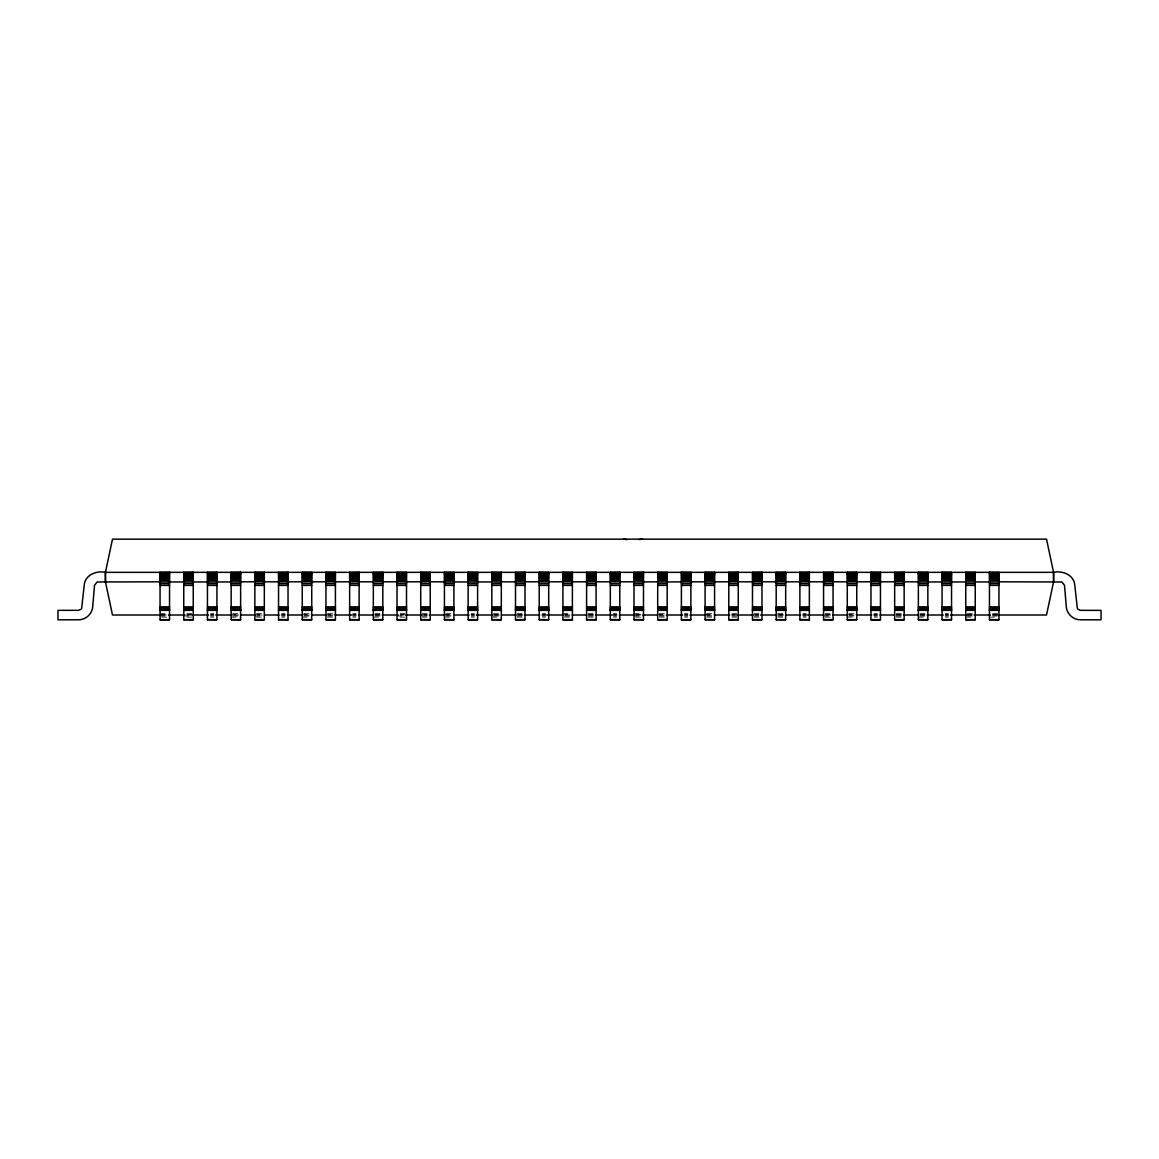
<?xml version="1.0" encoding="UTF-8"?>
<svg xmlns="http://www.w3.org/2000/svg" width="1159" height="1159" viewBox="0 0 1159 1159"><rect width="100%" height="100%" fill="white"/><g stroke="black" fill="none" stroke-linecap="round" stroke-linejoin="round"><path stroke-width="0.75" stroke-dasharray="5 3.75" d="M160.058 613.328L167.968 613.328M186.918 613.328L191.67 613.328M210.605 613.328L213.778 613.328M232.727 613.328L239.058 613.328M256.429 613.328L262.76 613.328M281.695 613.328L284.868 613.328M303.817 613.328L310.148 613.328M327.519 613.328L335.415 613.328M352.8 613.328L355.958 613.328M374.908 613.328L381.239 613.328M400.188 613.328L404.94 613.328M422.311 613.328L427.048 613.328M445.998 613.328L452.329 613.328M471.278 613.328L474.451 613.328M493.401 613.328L499.732 613.328M517.088 613.328L524.998 613.328M542.369 613.328L545.541 613.328M562.912 613.328L570.822 613.328M588.178 613.328L596.088 613.328M613.459 613.328L616.631 613.328M634.002 613.328L641.912 613.328M659.283 613.328L665.599 613.328M684.549 613.328L687.722 613.328M706.671 613.328L713.002 613.328M731.952 613.328L736.704 613.328M754.06 613.328L758.812 613.328M777.761 613.328L785.657 613.328M803.042 613.328L806.215 613.328M825.15 613.328L831.481 613.328M848.852 613.328L855.183 613.328M874.132 613.328L877.305 613.328M896.24 613.328L904.15 613.328M919.942 613.328L926.273 613.328M945.222 613.328L948.395 613.328M967.345 613.328L973.676 613.328M992.611 613.328L998.942 613.328M160.058 614.748L167.968 614.734M186.918 614.748L191.67 614.734M210.605 614.748L213.778 614.734M231.163 614.734L239.058 614.734M254.85 614.734L262.76 614.734M281.695 614.748L284.868 614.734M302.253 614.734L311.713 614.748M325.94 614.734L335.415 614.748M352.8 614.748L355.958 614.734M374.908 614.748L381.239 614.734M400.188 614.748L406.505 614.748M422.311 614.748L427.048 614.734M444.433 614.734L453.908 614.748M471.278 614.748L474.451 614.734M493.401 614.748L501.296 614.748M517.088 614.748L524.998 614.734M542.369 614.748L545.541 614.734M562.912 614.734L570.822 614.734M588.178 614.748L594.509 614.734M613.459 614.748L616.631 614.734M635.581 614.748L643.477 614.748M657.704 614.734L667.178 614.748M684.549 614.748L687.722 614.734M705.092 614.734L714.567 614.748M731.952 614.748L736.704 614.734M754.06 614.748L758.812 614.734M777.761 614.748L784.092 614.734M803.042 614.748L806.215 614.734M825.15 614.748L831.481 614.734M847.287 614.734L856.747 614.748M874.132 614.748L877.305 614.734M896.24 614.748L904.15 614.734M919.942 614.748L927.852 614.748M945.222 614.748L948.395 614.734M967.345 614.748L975.241 614.748M992.611 614.748L997.363 614.734M161.362 615.009L168.606 615.009M186.7 615.009L192.133 615.009M210.243 615.009L213.864 615.009M233.77 615.009L239.203 615.009M257.298 615.009L262.731 615.009M280.84 615.009L286.259 615.009M304.368 615.009L309.801 615.009M327.896 615.009L333.328 615.009M351.423 615.009L356.856 615.009M374.965 615.009L380.384 615.009M400.304 615.009L403.926 615.009M423.832 615.009L427.454 615.009M445.549 615.009L452.792 615.009M470.902 615.009L474.524 615.009M494.429 615.009L499.862 615.009M517.957 615.009L523.39 615.009M541.485 615.009L546.918 615.009M565.027 615.009L570.46 615.009M588.555 615.009L593.987 615.009M612.082 615.009L617.515 615.009M635.625 615.009L641.043 615.009M659.152 615.009L664.585 615.009M684.491 615.009L688.113 615.009M706.208 615.009L713.451 615.009M731.561 615.009L735.168 615.009M755.089 615.009L758.71 615.009M778.616 615.009L784.049 615.009M802.144 615.009L807.577 615.009M825.686 615.009L831.104 615.009M849.214 615.009L854.647 615.009M872.741 615.009L878.174 615.009M896.269 615.009L901.702 615.009M919.811 615.009L925.244 615.009M945.15 615.009L948.772 615.009M966.867 615.009L974.111 615.009M992.22 615.009L997.638 615.009M160.058 616.023L167.968 616.009M183.759 616.009L191.67 616.009M210.605 616.023L213.778 616.009M232.727 616.023L239.058 616.009M254.85 616.009L262.76 616.009M281.695 616.023L284.868 616.009M303.817 616.023L310.148 616.009M327.519 616.023L333.85 616.009M352.8 616.023L355.958 616.009M374.908 616.023L381.239 616.009M397.03 616.009L404.94 616.009M422.311 616.023L427.048 616.009M445.998 616.023L452.329 616.009M471.278 616.023L474.451 616.009M493.401 616.023L499.732 616.009M517.088 616.023L524.998 616.009M542.369 616.023L545.541 616.009M564.491 616.023L572.387 616.023M588.178 616.023L596.088 616.023M613.459 616.023L616.631 616.009M634.002 616.009L643.477 616.023M659.283 616.023L665.599 616.009M684.549 616.023L687.722 616.009M706.671 616.023L713.002 616.009M731.952 616.023L736.704 616.009M754.06 616.023L758.812 616.009M777.761 616.023L785.672 616.009M803.042 616.023L806.215 616.009M823.585 616.009L831.481 616.009M848.852 616.023L855.183 616.009M874.132 616.023L877.305 616.009M896.24 616.023L904.15 616.009M919.942 616.023L926.273 616.009M945.222 616.023L948.395 616.009M967.345 616.023L973.676 616.009M992.611 616.023L997.363 616.009M161.637 617.124L167.968 617.124M186.918 617.124L191.67 617.124M210.605 617.124L213.778 617.124M231.163 617.124L240.623 617.124M256.429 617.124L262.76 617.124M281.695 617.124L284.868 617.124M302.253 617.124L311.713 617.124M327.519 617.124L333.85 617.124M352.8 617.124L355.958 617.124M373.343 617.124L381.239 617.124M400.188 617.124L404.94 617.124M422.311 617.124L427.048 617.124M444.433 617.124L452.329 617.124M471.278 617.124L474.451 617.124M491.822 617.124L499.732 617.124M517.088 617.124L524.998 617.124M542.369 617.124L545.541 617.124M564.491 617.124L570.822 617.124M588.178 617.124L594.509 617.124M613.459 617.124L616.631 617.124M635.581 617.124L641.912 617.124M659.283 617.124L667.178 617.124M684.549 617.124L687.722 617.124M706.671 617.124L714.567 617.124M731.952 617.124L736.704 617.124M754.06 617.124L761.97 617.124M777.761 617.124L784.092 617.124M803.042 617.124L806.215 617.124M825.15 617.124L831.481 617.124M847.287 617.124L855.183 617.124M874.132 617.124L877.305 617.124M896.24 617.124L902.571 617.124M918.377 617.124L926.273 617.124M945.222 617.124L948.395 617.124M965.766 617.124L973.676 617.124M989.467 617.124L997.363 617.124"/><path stroke-width="1.5" d="M997.638 615.009L1046.519 615.009L1053.574 581.818L1053.574 572.343L1046.519 539.152L112.495 539.152L105.44 572.343L105.44 581.818L112.495 615.009L161.362 615.009M639.131 539.587L642.492 539.152M999.29 581.818L1061.847 581.992L1064.513 585.295L1066.294 606.736C1066.758 613.879 1073.263 619.891 1080.434 619.775L1101.036 619.819L1101.05 610.373L1080.362 610.329L1077.406 608.91L1074.799 585.396C1074.219 575.067 1062.644 570.329 1053.574 572.343L105.44 572.343C96.356 570.329 84.781 575.067 84.201 585.396L81.594 608.91L78.638 610.315L57.95 610.358L57.964 619.804L78.566 619.775C85.723 619.891 92.242 613.879 92.706 606.722L94.502 585.295L97.168 581.992L159.725 581.818M160.058 572.474L169.547 572.358M183.759 572.474L193.249 572.358M207.461 572.474L216.936 572.358M231.163 572.474L240.637 572.358M254.85 572.358L264.339 572.474M278.551 572.474L288.026 572.358M302.253 572.358L311.728 572.474M325.94 572.358L335.429 572.474M349.641 572.474L359.116 572.358M373.343 572.474L382.818 572.358M397.03 572.358L406.519 572.474M420.731 572.358L430.221 572.474M444.433 572.358L453.908 572.474M468.135 572.358L477.609 572.474M491.822 572.358L501.311 572.474M515.523 572.474L524.998 572.358M539.225 572.358L548.7 572.474M562.912 572.358L572.401 572.474M586.613 572.474L596.088 572.358M610.315 572.474L619.79 572.358M634.002 572.474L643.491 572.358M657.704 572.358L667.193 572.474M681.405 572.358L690.88 572.474M705.092 572.358L714.581 572.474M728.794 572.474L738.283 572.358M752.495 572.474L761.97 572.358M776.197 572.474L785.672 572.358M799.884 572.474L809.373 572.358M823.585 572.474L833.06 572.358M847.287 572.474L856.762 572.358M870.974 572.358L880.463 572.474M894.676 572.474L904.15 572.358M918.377 572.358L927.852 572.474M942.064 572.358L951.553 572.474M965.766 572.358L975.255 572.474M989.467 572.358L998.942 572.474M160.058 572.792L169.547 572.792M183.759 572.792L193.249 572.792M207.461 572.792L216.936 572.792M231.163 572.792L240.637 572.792M254.85 572.792L264.339 572.792M278.551 572.792L288.026 572.792M302.253 572.792L311.728 572.792M325.94 572.792L335.429 572.792M349.641 572.792L359.116 572.792M373.343 572.792L382.818 572.792M397.03 572.792L406.519 572.792M420.731 572.792L430.221 572.792M444.433 572.792L453.908 572.792M468.135 572.792L477.609 572.792M491.822 572.792L501.311 572.792M515.523 572.792L524.998 572.792M539.225 572.792L548.7 572.792M562.912 572.792L572.401 572.792M586.613 572.792L596.088 572.792M610.315 572.792L619.79 572.792M634.002 572.792L643.491 572.792M657.704 572.792L667.193 572.792M681.405 572.792L690.88 572.792M705.092 572.792L714.581 572.792M728.794 572.792L738.283 572.792M752.495 572.792L761.97 572.792M776.197 572.792L785.672 572.792M799.884 572.792L809.373 572.792M823.585 572.792L833.06 572.792M847.287 572.792L856.762 572.792M870.974 572.792L880.463 572.792M894.676 572.792L904.15 572.792M918.377 572.792L927.852 572.792M942.064 572.792L951.553 572.792M965.766 572.792L975.255 572.792M989.467 572.792L998.942 572.792M160.058 573.343L169.547 573.343M183.759 573.343L193.249 573.343M207.461 573.343L216.936 573.343M231.163 573.343L240.637 573.343M254.85 573.343L264.339 573.343M278.551 573.343L288.026 573.343M302.253 573.343L311.728 573.343M325.94 573.343L335.429 573.343M349.641 573.343L359.116 573.343M373.343 573.343L382.818 573.343M397.03 573.343L406.519 573.343M420.731 573.343L430.221 573.343M444.433 573.343L453.908 573.343M468.135 573.343L477.609 573.343M491.822 573.343L501.311 573.343M515.523 573.343L524.998 573.343M539.225 573.343L548.7 573.343M562.912 573.343L572.401 573.343M586.613 573.343L596.088 573.343M610.315 573.343L619.79 573.343M634.002 573.343L643.491 573.343M657.704 573.343L667.193 573.343M681.405 573.343L690.88 573.343M705.092 573.343L714.581 573.343M728.794 573.343L738.283 573.343M752.495 573.343L761.97 573.343M776.197 573.343L785.672 573.343M799.884 573.343L809.373 573.343M823.585 573.343L833.06 573.343M847.287 573.343L856.762 573.343M870.974 573.343L880.463 573.343M894.676 573.343L904.15 573.343M918.377 573.343L927.852 573.343M942.064 573.343L951.553 573.343M965.766 573.343L975.255 573.343M989.467 573.343L998.942 573.343M160.058 574.082L169.547 574.082M183.759 574.082L193.249 574.082M207.461 574.082L216.936 574.082M231.163 574.082L240.637 574.082M254.85 574.082L264.339 574.082M278.551 574.082L288.026 574.082M302.253 574.082L311.728 574.082M325.94 574.082L335.429 574.082M349.641 574.082L359.116 574.082M373.343 574.082L382.818 574.082M397.03 574.082L406.519 574.082M420.731 574.082L430.221 574.082M444.433 574.082L453.908 574.082M468.135 574.082L477.609 574.082M491.822 574.082L501.311 574.082M515.523 574.082L524.998 574.082M539.225 574.082L548.7 574.082M562.912 574.082L572.401 574.082M586.613 574.082L596.088 574.082M610.315 574.082L619.79 574.082M634.002 574.082L643.491 574.082M657.704 574.082L667.193 574.082M681.405 574.082L690.88 574.082M705.092 574.082L714.581 574.082M728.794 574.082L738.283 574.082M752.495 574.082L761.97 574.082M776.197 574.082L785.672 574.082M799.884 574.082L809.373 574.082M823.585 574.082L833.06 574.082M847.287 574.082L856.762 574.082M870.974 574.082L880.463 574.082M894.676 574.082L904.15 574.082M918.377 574.082L927.852 574.082M942.064 574.082L951.553 574.082M965.766 574.082L975.255 574.082M989.467 574.082L998.942 574.082M160.058 575.009L169.547 575.009M183.759 575.009L193.249 575.009M207.461 575.009L216.936 575.009M231.163 575.009L240.637 575.009M254.85 575.009L264.339 575.009M278.551 575.009L288.026 575.009M302.253 575.009L311.728 575.009M325.94 575.009L335.429 575.009M349.641 575.009L359.116 575.009M373.343 575.009L382.818 575.009M397.03 575.009L406.519 575.009M420.731 575.009L430.221 575.009M444.433 575.009L453.908 575.009M468.135 575.009L477.609 575.009M491.822 575.009L501.311 575.009M515.523 575.009L524.998 575.009M539.225 575.009L548.7 575.009M562.912 575.009L572.401 575.009M586.613 575.009L596.088 575.009M610.315 575.009L619.79 575.009M634.002 575.009L643.491 575.009M657.704 575.009L667.193 575.009M681.405 575.009L690.88 575.009M705.092 575.009L714.581 575.009M728.794 575.009L738.283 575.009M752.495 575.009L761.97 575.009M776.197 575.009L785.672 575.009M799.884 575.009L809.373 575.009M823.585 575.009L833.06 575.009M847.287 575.009L856.762 575.009M870.974 575.009L880.463 575.009M894.676 575.009L904.15 575.009M918.377 575.009L927.852 575.009M942.064 575.009L951.553 575.009M965.766 575.009L975.255 575.009M989.467 575.009L998.942 575.009M160.058 576.124L169.547 576.124M183.759 576.124L193.249 576.124M207.461 576.124L216.936 576.124M231.163 576.124L240.637 576.124M254.85 576.124L264.339 576.124M278.551 576.124L288.026 576.124M302.253 576.124L311.728 576.124M325.94 576.124L335.429 576.124M349.641 576.124L359.116 576.124M373.343 576.124L382.818 576.124M397.03 576.124L406.519 576.124M420.731 576.124L430.221 576.124M444.433 576.124L453.908 576.124M468.135 576.124L477.609 576.124M491.822 576.124L501.311 576.124M515.523 576.124L524.998 576.124M539.225 576.124L548.7 576.124M562.912 576.124L572.401 576.124M586.613 576.124L596.088 576.124M610.315 576.124L619.79 576.124M634.002 576.124L643.491 576.124M657.704 576.124L667.193 576.124M681.405 576.124L690.88 576.124M705.092 576.124L714.581 576.124M728.794 576.124L738.283 576.124M752.495 576.124L761.97 576.124M776.197 576.124L785.672 576.124M799.884 576.124L809.373 576.124M823.585 576.124L833.06 576.124M847.287 576.124L856.762 576.124M870.974 576.124L880.463 576.124M894.676 576.124L904.15 576.124M918.377 576.124L927.852 576.124M942.064 576.124L951.553 576.124M965.766 576.124L975.255 576.124M989.467 576.124L998.942 576.124M160.058 577.399L169.547 577.399M183.759 577.399L193.249 577.399M207.461 577.399L216.936 577.399M231.163 577.399L240.637 577.399M254.85 577.399L264.339 577.399M278.551 577.399L288.026 577.399M302.253 577.399L311.728 577.399M325.94 577.399L335.429 577.399M349.641 577.399L359.116 577.399M373.343 577.399L382.818 577.399M397.03 577.399L406.519 577.399M420.731 577.399L430.221 577.399M444.433 577.399L453.908 577.399M468.135 577.399L477.609 577.399M491.822 577.399L501.311 577.399M515.523 577.399L524.998 577.399M539.225 577.399L548.7 577.399M562.912 577.399L572.401 577.399M586.613 577.399L596.088 577.399M610.315 577.399L619.79 577.399M634.002 577.399L643.491 577.399M657.704 577.399L667.193 577.399M681.405 577.399L690.88 577.399M705.092 577.399L714.581 577.399M728.794 577.399L738.283 577.399M752.495 577.399L761.97 577.399M776.197 577.399L785.672 577.399M799.884 577.399L809.373 577.399M823.585 577.399L833.06 577.399M847.287 577.399L856.762 577.399M870.974 577.399L880.463 577.399M894.676 577.399L904.15 577.399M918.377 577.399L927.852 577.399M942.064 577.399L951.553 577.399M965.766 577.399L975.255 577.399M989.467 577.399L998.942 577.399M160.058 578.805L169.547 578.805M183.759 578.805L193.249 578.805M207.461 578.805L216.936 578.805M231.163 578.805L240.637 578.805M254.85 578.805L264.339 578.805M278.551 578.805L288.026 578.805M302.253 578.805L311.728 578.805M325.94 578.805L335.429 578.805M349.641 578.805L359.116 578.805M373.343 578.805L382.818 578.805M397.03 578.805L406.519 578.805M420.731 578.805L430.221 578.805M444.433 578.805L453.908 578.805M468.135 578.805L477.609 578.805M491.822 578.805L501.311 578.805M515.523 578.805L524.998 578.805M539.225 578.805L548.7 578.805M562.912 578.805L572.401 578.805M586.613 578.805L596.088 578.805M610.315 578.805L619.79 578.805M634.002 578.805L643.491 578.805M657.704 578.805L667.193 578.805M681.405 578.805L690.88 578.805M705.092 578.805L714.581 578.805M728.794 578.805L738.283 578.805M752.495 578.805L761.97 578.805M776.197 578.805L785.672 578.805M799.884 578.805L809.373 578.805M823.585 578.805L833.06 578.805M847.287 578.805L856.762 578.805M870.974 578.805L880.463 578.805M894.676 578.805L904.15 578.805M918.377 578.805L927.852 578.805M942.064 578.805L951.553 578.805M965.766 578.805L975.255 578.805M989.467 578.805L998.942 578.805M160.058 580.34L169.547 580.34M183.759 580.34L193.249 580.34M207.461 580.34L216.936 580.34M231.163 580.34L240.637 580.34M254.85 580.34L264.339 580.34M278.551 580.34L288.026 580.34M302.253 580.34L311.728 580.34M325.94 580.34L335.429 580.34M349.641 580.34L359.116 580.34M373.343 580.34L382.818 580.34M397.03 580.34L406.519 580.34M420.731 580.34L430.221 580.34M444.433 580.34L453.908 580.34M468.135 580.34L477.609 580.34M491.822 580.34L501.311 580.34M515.523 580.34L524.998 580.34M539.225 580.34L548.7 580.34M562.912 580.34L572.401 580.34M586.613 580.34L596.088 580.34M610.315 580.34L619.79 580.34M634.002 580.34L643.491 580.34M657.704 580.34L667.193 580.34M681.405 580.34L690.88 580.34M705.092 580.34L714.581 580.34M728.794 580.34L738.283 580.34M752.495 580.34L761.97 580.34M776.197 580.34L785.672 580.34M799.884 580.34L809.373 580.34M823.585 580.34L833.06 580.34M847.287 580.34L856.762 580.34M870.974 580.34L880.463 580.34M894.676 580.34L904.15 580.34M918.377 580.34L927.852 580.34M942.064 580.34L951.553 580.34M965.766 580.34L975.255 580.34M989.467 580.34L998.942 580.34M160.058 581.963L240.637 581.963M241.144 581.818L443.796 581.818M444.433 581.963L501.311 581.963M501.702 581.818L524.998 581.963M525.215 581.818L633.785 581.818M634.002 581.963L657.312 581.818M657.704 581.963L704.353 581.818M705.092 581.963L714.581 581.963M715.204 581.818L917.87 581.818M918.377 581.963L998.942 581.963M160.058 583.658L169.547 583.658M183.759 583.658L193.249 583.658M207.461 583.658L216.936 583.658M231.163 583.658L240.637 583.658M254.85 583.658L264.339 583.658M278.551 583.658L288.026 583.658M302.253 583.658L311.728 583.658M325.94 583.658L335.429 583.658M349.641 583.658L359.116 583.658M373.343 583.658L382.818 583.658M397.03 583.658L406.519 583.658M420.731 583.658L430.221 583.658M444.433 583.658L453.908 583.658M468.135 583.658L477.609 583.658M491.822 583.658L501.311 583.658M515.523 583.658L524.998 583.658M539.225 583.658L548.7 583.658M562.912 583.658L572.401 583.658M586.613 583.658L596.088 583.658M610.315 583.658L619.79 583.658M634.002 583.658L643.491 583.658M657.704 583.658L667.193 583.658M681.405 583.658L690.88 583.658M705.092 583.658L714.581 583.658M728.794 583.658L738.283 583.658M752.495 583.658L761.97 583.658M776.197 583.658L785.672 583.658M799.884 583.658L809.373 583.658M823.585 583.658L833.06 583.658M847.287 583.658L856.762 583.658M870.974 583.658L880.463 583.658M894.676 583.658L904.15 583.658M918.377 583.658L927.852 583.658M942.064 583.658L951.553 583.658M965.766 583.658L975.255 583.658M989.467 583.658L998.942 583.658M160.058 585.396L169.547 585.396M183.759 585.396L193.249 585.396M207.461 585.396L216.936 585.396M231.163 585.396L240.637 585.396M254.85 585.396L264.339 585.396M278.551 585.396L288.026 585.396M302.253 585.396L311.728 585.396M325.94 585.396L335.429 585.396M349.641 585.396L359.116 585.396M373.343 585.396L382.818 585.396M397.03 585.396L406.519 585.396M420.731 585.396L430.221 585.396M444.433 585.396L453.908 585.396M468.135 585.396L477.609 585.396M491.822 585.396L501.311 585.396M515.523 585.396L524.998 585.396M539.225 585.396L548.7 585.396M562.912 585.396L572.401 585.396M586.613 585.396L596.088 585.396M610.315 585.396L619.79 585.396M634.002 585.396L643.491 585.396M657.704 585.396L667.193 585.396M681.405 585.396L690.88 585.396M705.092 585.396L714.581 585.396M728.794 585.396L738.283 585.396M752.495 585.396L761.97 585.396M776.197 585.396L785.672 585.396M799.884 585.396L809.373 585.396M823.585 585.396L833.06 585.396M847.287 585.396L856.762 585.396M870.974 585.396L880.463 585.396M894.676 585.396L904.15 585.396M918.377 585.396L927.852 585.396M942.064 585.396L951.553 585.396M965.766 585.396L975.255 585.396M989.467 585.396L998.942 585.396M160.058 606.852L169.547 606.852M183.759 606.852L193.249 606.852M207.461 606.852L216.936 606.852M231.163 606.852L240.637 606.852M254.85 606.852L264.339 606.852M278.551 606.852L288.026 606.852M302.253 606.852L311.728 606.852M325.94 606.852L335.429 606.852M349.641 606.852L359.116 606.852M373.343 606.852L382.818 606.852M397.03 606.852L406.519 606.852M420.731 606.852L430.221 606.852M444.433 606.852L453.908 606.852M468.135 606.852L477.609 606.852M491.822 606.852L501.311 606.852M515.523 606.852L524.998 606.852M539.225 606.852L548.7 606.852M562.912 606.852L572.401 606.852M586.613 606.852L596.088 606.852M610.315 606.852L619.79 606.852M634.002 606.852L643.491 606.852M657.704 606.852L667.193 606.852M681.405 606.852L690.88 606.852M705.092 606.852L714.581 606.852M728.794 606.852L738.283 606.852M752.495 606.852L761.97 606.852M776.197 606.852L785.672 606.852M799.884 606.852L809.373 606.852M823.585 606.852L833.06 606.852M847.287 606.852L856.762 606.852M870.974 606.852L880.463 606.852M894.676 606.852L904.15 606.852M918.377 606.852L927.852 606.852M942.064 606.852L951.553 606.852M965.766 606.852L975.255 606.852M989.467 606.852L998.942 606.852M160.058 607.939L169.547 607.939M183.759 607.939L193.249 607.939M207.461 607.939L216.936 607.939M231.163 607.939L240.637 607.939M254.85 607.939L264.339 607.939M278.551 607.939L288.026 607.939M302.253 607.939L311.728 607.939M325.94 607.939L335.429 607.939M349.641 607.939L359.116 607.939M373.343 607.939L382.818 607.939M397.03 607.939L406.519 607.939M420.731 607.939L430.221 607.939M444.433 607.939L453.908 607.939M468.135 607.939L477.609 607.939M491.822 607.939L501.311 607.939M515.523 607.939L524.998 607.939M539.225 607.939L548.7 607.939M562.912 607.939L572.401 607.939M586.613 607.939L596.088 607.939M610.315 607.939L619.79 607.939M634.002 607.939L643.491 607.939M657.704 607.939L667.193 607.939M681.405 607.939L690.88 607.939M705.092 607.939L714.581 607.939M728.794 607.939L738.283 607.939M752.495 607.939L761.97 607.939M776.197 607.939L785.672 607.939M799.884 607.939L809.373 607.939M823.585 607.939L833.06 607.939M847.287 607.939L856.762 607.939M870.974 607.939L880.463 607.939M894.676 607.939L904.15 607.939M918.377 607.939L927.852 607.939M942.064 607.939L951.553 607.939M965.766 607.939L975.255 607.939M989.467 607.939L998.942 607.939M160.058 608.91L169.547 608.91M183.759 608.91L193.249 608.91M207.461 608.91L216.936 608.91M231.163 608.91L240.637 608.91M254.85 608.91L264.339 608.91M278.551 608.91L288.026 608.91M302.253 608.91L311.728 608.91M325.94 608.91L335.429 608.91M349.641 608.91L359.116 608.91M373.343 608.91L382.818 608.91M397.03 608.91L406.519 608.91M420.731 608.91L430.221 608.91M444.433 608.91L453.908 608.91M468.135 608.91L477.609 608.91M491.822 608.91L501.311 608.91M515.523 608.91L524.998 608.91M539.225 608.91L548.7 608.91M562.912 608.91L572.401 608.91M586.613 608.91L596.088 608.91M610.315 608.91L619.79 608.91M634.002 608.91L643.491 608.91M657.704 608.91L667.193 608.91M681.405 608.91L690.88 608.91M705.092 608.91L714.581 608.91M728.794 608.91L738.283 608.91M752.495 608.91L761.97 608.91M776.197 608.91L785.672 608.91M799.884 608.91L809.373 608.91M823.585 608.91L833.06 608.91M847.287 608.91L856.762 608.91M870.974 608.91L880.463 608.91M894.676 608.91L904.15 608.91M918.377 608.91L927.852 608.91M942.064 608.91L951.553 608.91M965.766 608.91L975.255 608.91M989.467 608.91L998.942 608.91M160.058 609.677L169.547 609.677M183.759 609.677L193.249 609.677M207.461 609.677L216.936 609.677M231.163 609.677L240.637 609.677M254.85 609.677L264.339 609.677M278.551 609.677L288.026 609.677M302.253 609.677L311.728 609.677M325.94 609.677L335.429 609.677M349.641 609.677L359.116 609.677M373.343 609.677L382.818 609.677M397.03 609.677L406.519 609.677M420.731 609.677L430.221 609.677M444.433 609.677L453.908 609.677M468.135 609.677L477.609 609.677M491.822 609.677L501.311 609.677M515.523 609.677L524.998 609.677M539.225 609.677L548.7 609.677M562.912 609.677L572.401 609.677M586.613 609.677L596.088 609.677M610.315 609.677L619.79 609.677M634.002 609.677L643.491 609.677M657.704 609.677L667.193 609.677M681.405 609.677L690.88 609.677M705.092 609.677L714.581 609.677M728.794 609.677L738.283 609.677M752.495 609.677L761.97 609.677M776.197 609.677L785.672 609.677M799.884 609.677L809.373 609.677M823.585 609.677L833.06 609.677M847.287 609.677L856.762 609.677M870.974 609.677L880.463 609.677M894.676 609.677L904.15 609.677M918.377 609.677L927.852 609.677M942.064 609.677L951.553 609.677M965.766 609.677L975.255 609.677M989.467 609.677L998.942 609.677M160.058 610.156L169.547 610.156M183.759 610.156L193.249 610.156M207.461 610.156L216.936 610.156M231.163 610.156L240.637 610.156M254.85 610.156L264.339 610.156M278.551 610.156L288.026 610.156M302.253 610.156L311.728 610.156M325.94 610.156L335.429 610.156M349.641 610.156L359.116 610.156M373.343 610.156L382.818 610.156M397.03 610.156L406.519 610.156M420.731 610.156L430.221 610.156M444.433 610.156L453.908 610.156M468.135 610.156L477.609 610.156M491.822 610.156L501.311 610.156M515.523 610.156L524.998 610.156M539.225 610.156L548.7 610.156M562.912 610.156L572.401 610.156M586.613 610.156L596.088 610.156M610.315 610.156L619.79 610.156M634.002 610.156L643.491 610.156M657.704 610.156L667.193 610.156M681.405 610.156L690.88 610.156M705.092 610.156L714.581 610.156M728.794 610.156L738.283 610.156M752.495 610.156L761.97 610.156M776.197 610.156L785.672 610.156M799.884 610.156L809.373 610.156M823.585 610.156L833.06 610.156M847.287 610.156L856.762 610.156M870.974 610.156L880.463 610.156M894.676 610.156L904.15 610.156M918.377 610.156L927.852 610.156M942.064 610.156L951.553 610.156M965.766 610.156L975.255 610.156M989.467 610.156L998.942 610.156M160.058 610.373L169.547 610.329M183.759 610.373L193.249 610.329M207.461 610.373L216.936 610.329M231.163 610.329L240.637 610.373M254.85 610.329L264.339 610.373M278.551 610.329L288.026 610.373M302.253 610.329L311.728 610.373M325.94 610.329L335.429 610.373M349.641 610.373L359.116 610.329M373.343 610.373L382.818 610.329M397.03 610.373L406.519 610.329M420.731 610.329L430.221 610.373M444.433 610.373L453.908 610.329M468.135 610.329L477.609 610.373M491.822 610.329L501.311 610.373M515.523 610.329L524.998 610.373M539.225 610.373L548.7 610.329M562.912 610.373L572.401 610.329M586.613 610.329L596.088 610.373M610.315 610.373L619.79 610.329M634.002 610.329L643.491 610.373M657.704 610.329L667.193 610.373M681.405 610.373L690.88 610.329M705.092 610.329L714.581 610.373M728.794 610.373L738.283 610.329M752.495 610.373L761.97 610.329M776.197 610.329L785.672 610.373M799.884 610.329L809.373 610.373M823.585 610.373L833.06 610.329M847.287 610.329L856.762 610.373M870.974 610.329L880.463 610.373M894.676 610.329L904.15 610.373M918.377 610.329L927.852 610.373M942.064 610.329L951.553 610.373M965.766 610.329L975.255 610.373M989.467 610.329L998.942 610.373M168.606 615.009L184.889 615.009M192.133 615.009L208.432 615.009M215.675 615.009L231.959 615.009M241.014 615.009L255.487 615.009M264.542 615.009L279.029 615.009M288.069 615.009L302.557 615.009M311.612 615.009L326.085 615.009M335.139 615.009L351.423 615.009M358.667 615.009L373.155 615.009M382.195 615.009L398.493 615.009M405.737 615.009L422.021 615.009M429.265 615.009L443.738 615.009M454.603 615.009L469.091 615.009M476.32 615.009L492.618 615.009M501.673 615.009L516.146 615.009M525.201 615.009L539.688 615.009M546.918 615.009L563.216 615.009M572.256 615.009L586.744 615.009M595.798 615.009L612.082 615.009M619.326 615.009L633.814 615.009M642.854 615.009L657.341 615.009M666.396 615.009L682.68 615.009M689.924 615.009L704.397 615.009M715.262 615.009L729.75 615.009M736.979 615.009L753.278 615.009M760.521 615.009L776.805 615.009M785.86 615.009L800.333 615.009M807.577 615.009L823.875 615.009M832.915 615.009L847.403 615.009M856.458 615.009L870.931 615.009M879.985 615.009L894.473 615.009M903.513 615.009L918 615.009M927.055 615.009L943.339 615.009M950.583 615.009L966.867 615.009M974.111 615.009L990.409 615.009M160.058 619.659L169.547 619.659M193.249 619.659L183.759 619.659L193.249 619.819L193.249 572.343M216.936 619.659L207.461 619.659L216.936 619.819L216.936 572.343M240.637 619.659L231.163 619.659L240.637 619.819L240.637 572.343M254.85 619.659L264.339 619.659M311.728 619.659L302.253 619.659L311.728 619.819L311.728 572.343M325.94 619.659L335.429 619.659M373.343 619.659L382.818 619.659L373.328 619.848L373.343 572.343M397.03 619.659L406.519 619.659M430.221 619.659L420.731 619.659L430.221 619.819L430.221 572.343M468.135 619.659L477.609 619.659M501.311 619.659L491.822 619.659L501.311 619.819L501.311 572.343M515.523 619.659L524.998 619.659L515.509 619.848L515.523 572.343M548.7 619.659L539.225 619.659L548.7 619.819L548.7 572.343M562.912 619.659L572.401 619.659M657.704 619.659L667.193 619.659L657.689 619.848L657.704 572.343M681.405 619.659L690.88 619.659M728.794 619.659L738.283 619.659L728.794 619.848L728.794 572.343M761.97 619.659L752.495 619.659L761.97 619.819L761.97 572.343M785.672 619.659L776.197 619.659L785.672 619.819L785.672 572.343M833.06 619.659L823.585 619.659L833.06 619.819L833.06 572.343M847.287 619.659L856.762 619.659L847.272 619.848L847.287 572.343M870.974 619.659L880.463 619.659M894.676 619.659L904.15 619.659M927.852 619.659L918.377 619.659L927.852 619.819L927.852 572.343M942.064 619.659L951.553 619.659L942.064 619.848L942.064 572.343M965.766 619.659L975.255 619.659L965.751 619.848L965.766 572.343M998.942 619.659L989.467 619.659L998.942 619.819L998.942 572.343M623.6 539.152L626.976 539.63M105.44 572.343L105.455 581.804M1053.574 572.343L1053.574 581.818M989.467 572.343L989.453 619.848M975.255 572.343L975.241 619.848M951.553 572.343L951.539 619.848M918.377 572.343L918.363 619.848M904.15 572.343L904.15 619.848L894.661 619.848L894.676 572.343M880.463 572.343L880.449 619.848L870.974 619.848L870.974 572.343M856.762 572.343L856.747 619.848M823.585 572.343L823.571 619.848M809.373 572.343L809.359 619.848M799.884 572.343L799.884 619.848M776.197 572.343L776.182 619.848M752.495 572.343L752.481 619.848M738.283 572.343L738.269 619.848M714.581 572.343L714.567 619.848M705.092 572.343L705.092 619.848M690.88 572.343L690.88 619.848L681.391 619.848L681.405 572.343M667.193 572.343L667.178 619.848M643.491 572.343L643.477 619.848M634.002 572.343L634.002 619.848M619.79 572.343L619.79 619.848M610.315 572.343L610.3 619.848M596.088 572.343L596.088 619.848M586.613 572.343L586.599 619.848M572.401 572.343L572.387 619.848L562.912 619.848L562.912 572.343M539.225 572.343L539.21 619.848M524.998 572.343L524.998 619.848M491.822 572.343L491.822 619.848M477.609 572.343L477.595 619.848L468.12 619.848L468.135 572.343M453.908 572.343L453.908 619.848M444.433 572.343L444.419 619.848M420.731 572.343L420.717 619.848M406.519 572.343L406.505 619.848L397.03 619.848L397.03 572.343M382.818 572.343L382.818 619.848M359.116 572.343L359.116 619.848M349.641 572.343L349.627 619.848M335.429 572.343L335.415 619.848L325.94 619.848L325.94 572.343M302.253 572.343L302.238 619.848M288.026 572.343L288.026 619.848M278.551 572.343L278.537 619.848M264.339 572.343L264.324 619.848L254.85 619.848L254.85 572.343M231.163 572.343L231.148 619.848M207.461 572.343L207.447 619.848M183.759 572.343L183.759 619.848M169.547 572.343L169.533 619.848L160.058 619.848L160.058 572.343M288.026 619.659L278.551 619.659L288.026 619.775M359.116 619.659L349.641 619.659L359.116 619.775M453.908 619.659L444.433 619.659L453.908 619.775M596.088 619.659L586.613 619.659L596.088 619.775M619.79 619.659L610.315 619.659L619.79 619.775M643.491 619.659L634.002 619.659L643.491 619.775M714.581 619.659L705.092 619.659L714.581 619.775M809.373 619.659L799.884 619.659L809.373 619.775"/></g></svg>
